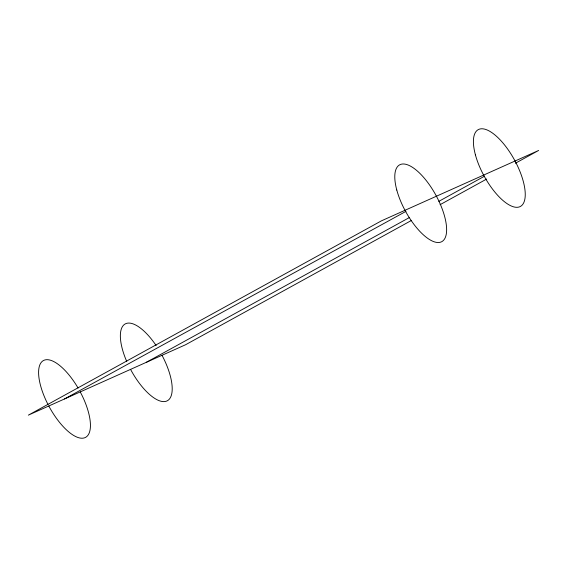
<?xml version="1.0" encoding="UTF-8"?>
<svg xmlns="http://www.w3.org/2000/svg" width="567" height="567" viewBox="0 0 567 567"><rect width="100%" height="100%" fill="white"/><g stroke="black" fill="none" stroke-linecap="round" stroke-linejoin="round"><path stroke-width="0.85" d="M146.286 362.341L409.331 217.579M438.815 201.356L484.594 176.16M411.394 220.478L185.593 344.736L28.35 415.15L381.407 220.854L538.65 150.446L515.375 163.253M440.105 204.673L486.663 179.052M64.518 398.955L405.972 211.349M162.006 355.296A43.808 17.18 61.2 0 1 166.911 400.968A43.808 17.18 61.2 0 1 130.559 369.379M126.746 361.498A43.808 17.18 61.2 0 1 125.194 323.941A43.808 17.18 61.2 0 1 156.138 345.544M80.238 391.91A43.808 17.18 61.2 0 1 85.142 437.582A43.808 17.18 61.2 0 1 48.79 405.993M47.982 404.441A43.808 17.18 61.2 0 1 43.425 360.555A43.808 17.18 61.2 0 1 78.09 388.069M396.787 190.037A43.808 17.18 61.2 0 0 441.339 241.875A43.808 17.18 61.2 0 0 424.024 177.84A43.808 17.18 61.2 0 0 396.787 190.037M475.408 154.834A43.808 17.18 61.2 0 0 519.96 206.672A43.808 17.18 61.2 0 0 502.646 142.636A43.808 17.18 61.2 0 0 475.408 154.834"/></g></svg>
